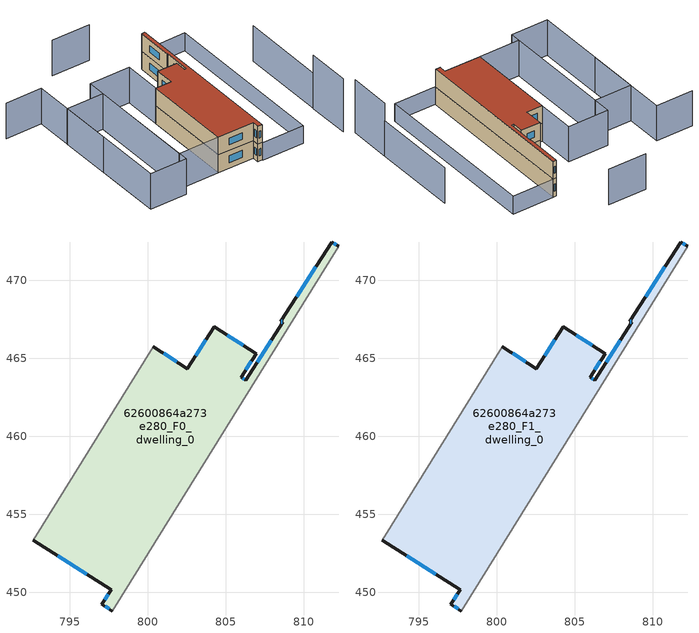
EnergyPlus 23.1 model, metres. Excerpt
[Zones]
62600864a273e280_F0_dwelling_0
 floor ground (EU_floor_Construction): 812.24,472.17 797.75,448.8 797.07,449.23 797.66,450.15 792.68,453.34 800.36,465.74 802.55,464.34 804.26,467.01 806.95,465.28 805.99,463.78 806.28,463.6 808.65,467.3 808.54,467.37 811.8,472.44 z0
 wall outside (EU_wall_Construction): 812.24,472.17 811.8,472.44 808.54,467.37 808.65,467.3 806.28,463.6 805.99,463.78 806.95,465.28 804.26,467.01 802.55,464.34 800.36,465.74 / 792.68,453.34 797.66,450.15 797.07,449.23 797.75,448.8 z0:3
 wall adiabatic (EU_wall_Construction): 797.75,448.8 812.24,472.17 / 800.36,465.74 792.68,453.34 z0:3
 window (EU_Window_Construction): 807.91,466.14 807.02,464.75 / 808.57,467.34 808.62,467.32 / 810.78,470.86 809.56,468.95 / 812.1,472.25 811.93,472.36 / 797.28,449.09 797.54,448.93 / 797.48,449.86 797.26,449.51 / 794.23,452.35 796.11,451.14 / 801.87,464.77 801.05,465.3 / 803.73,466.18 803.08,465.17 / 806.12,465.82 805.1,466.47 / 806.29,464.25 806.66,464.81 / 806.19,463.66 806.08,463.72 z0.93:2.07
62600864a273e280_F1_dwelling_0
 floor to 62600864a273e280_F0_dwelling_0 (EU_floor_Construction): 812.24,472.17 797.75,448.8 797.07,449.23 797.66,450.15 792.68,453.34 800.36,465.74 802.55,464.34 804.26,467.01 806.95,465.28 805.99,463.78 806.28,463.6 808.65,467.3 808.54,467.37 811.8,472.44 z3
 wall outside (EU_wall_Construction): 812.24,472.17 811.8,472.44 808.54,467.37 808.65,467.3 806.28,463.6 805.99,463.78 806.95,465.28 804.26,467.01 802.55,464.34 800.36,465.74 / 792.68,453.34 797.66,450.15 797.07,449.23 797.75,448.8 z3:6
 wall adiabatic (EU_wall_Construction): 797.75,448.8 812.24,472.17 / 800.36,465.74 792.68,453.34 z3:6
 window (EU_Window_Construction): 807.91,466.14 807.02,464.75 / 808.57,467.34 808.62,467.32 / 810.78,470.86 809.56,468.95 / 812.1,472.25 811.93,472.36 / 797.28,449.09 797.54,448.93 / 797.48,449.86 797.26,449.51 / 794.23,452.35 796.11,451.14 / 801.87,464.77 801.05,465.3 / 803.73,466.18 803.08,465.17 / 806.12,465.82 805.1,466.47 / 806.29,464.25 806.66,464.81 / 806.19,463.66 806.08,463.72 z3.93:5.07
 roof outside (EU_roof_Construction): 797.75,448.8 812.24,472.17 811.8,472.44 808.54,467.37 808.65,467.3 806.28,463.6 805.99,463.78 806.95,465.28 804.26,467.01 802.55,464.34 800.36,465.74 792.68,453.34 797.66,450.15 797.07,449.23 z6
shading: 808.17,440.97 811.84,446.89 z0:9; 811.86,446.88 819.26,458.8 / 789.23,483.63 794.41,480.42 / 794.41,480.42 780.98,458.76 / 811.11,479.98 805.72,483.32 / 803.63,471.01 792.68,453.34 / 792.68,453.34 786.98,456.88 / 786.98,456.88 797.93,474.54 / 797.93,474.54 803.63,471.01 / 780.96,458.73 791.21,475.26 / 791.21,475.26 796.39,472.05 / 796.39,472.05 786.14,455.52 / 786.14,455.52 780.96,458.73 z0:6; 797.7,448.71 812.25,472.18 / 812.25,472.18 818.12,468.54 / 818.12,468.54 803.56,445.07 / 803.56,445.07 797.7,448.71 z0:3
[Building]
EU S2 Campaign: North Axis=0; Terrain=City; Solar Distribution=FullExterior
[Site:Location]
Montreal-Trudeau.Intl.AP: Latitude=45.4667; Longitude=-73.75; Time Zone=-5; Elevation=36
[SizingPeriod:WeatherFileDays]
AnnualSizingPeriod: Begin Month=1; Begin Day of Month=1; End Month=12; End Day of Month=31; Day of Week for Start Day=Monday; Use Weather File Daylight Saving Period=No; Use Weather File Rain and Snow Indicators=No
[MATERIAL]
EU_InternalMass_Material: Roughness=MediumRough; Thickness=0.1; Conductivity=1; Density=1800; Specific Heat=900; Thermal Absorptance=0.9; Solar Absorptance=0.7; Visible Absorptance=0.7
[MATERIAL:NOMASS] Roughness=MediumRough; Thermal Absorptance=0.9; Solar Absorptance=0.7; Visible Absorptance=0.7
Name | Thermal Resistance
EU_wall_NoMass; EU_floor_NoMass | 1.51479
EU_roof_NoMass | 2.84114
[WINDOWMATERIAL:SIMPLEGLAZINGSYSTEM]
EU_Window_SimpleGlazing: UFactor=3.53504; Solar Heat Gain Coefficient=0.8; Visible Transmittance=0.8
[CONSTRUCTION]
EU_wall_Construction: EU_wall_NoMass
EU_roof_Construction: EU_roof_NoMass
EU_floor_Construction: EU_floor_NoMass
EU_Window_Construction: EU_Window_SimpleGlazing
EU_InternalMass_Construction: EU_InternalMass_Material
[ZONE] Type=1; Multiplier=1; Ceiling Height=autocalculate; Floor Area=autocalculate; Part of Total Floor Area=Yes
Name | Volume
62600864a273e280_F0_dwelling_0 | 347.306
62600864a273e280_F1_dwelling_0 | 347.309
[INTERNALMASS] Construction=EU_InternalMass_Construction; Surface Area=115.769
Name | Zone or ZoneList
62600864a273e280_F0_dwelling_0_EU_InternalMass | 62600864a273e280_F0_dwelling_0
62600864a273e280_F1_dwelling_0_EU_InternalMass | 62600864a273e280_F1_dwelling_0
[OTHEREQUIPMENT] Fuel Type=Electricity; Design Level Calculation Method=Watts/Area; Power per Zone Floor Area=1; Fraction Latent=0; Fraction Radiant=0; Fraction Lost=0; Carbon Dioxide Generation Rate=0; EndUse Subcategory=EU_Step8_InternalGains
Name | Zone or ZoneList or Space or SpaceList | Schedule
EU_Step8_InternalGain_62600864a273e280_F0_dwelling_0_f000 | 62600864a273e280_F0_dwelling_0 | EU_Step8_GainSchedule_62600864a273e280_F0_dwelling_0_f000
EU_Step8_InternalGain_62600864a273e280_F1_dwelling_0_f000 | 62600864a273e280_F1_dwelling_0 | EU_Step8_GainSchedule_62600864a273e280_F1_dwelling_0_f000
[ZONEVENTILATION:DESIGNFLOWRATE] Schedule=EU_AlwaysOn; Design Flow Rate Calculation Method=AirChanges/Hour; Air Changes per Hour=0.775154; Ventilation Type=Natural; Fan Pressure Rise=0; Fan Total Efficiency=1; Constant Term Coefficient=1; Temperature Term Coefficient=0; Velocity Term Coefficient=0; Velocity Squared Term Coefficient=0; Minimum Indoor Temperature=-100; Maximum Indoor Temperature=100; Delta Temperature=-100; Minimum Outdoor Temperature=-100; Maximum Outdoor Temperature=100; Maximum Wind Speed=40
Name | Zone or ZoneList or Space or SpaceList
EU_ConstantAir_62600864a273e280_F0_dwelling_0 | 62600864a273e280_F0_dwelling_0
EU_ConstantAir_62600864a273e280_F1_dwelling_0 | 62600864a273e280_F1_dwelling_0
[HVACTEMPLATE:THERMOSTAT] Constant Heating Setpoint=20; Constant Cooling Setpoint=50
EU_HeatOnly_62600864a273e280_F0_dwelling_0; EU_HeatOnly_62600864a273e280_F1_dwelling_0
[HVACTEMPLATE:ZONE:IDEALLOADSAIRSYSTEM] System Availability Schedule=EU_AlwaysOn; Maximum Heating Supply Air Temperature=50; Minimum Cooling Supply Air Temperature=13; Maximum Heating Supply Air Humidity Ratio=0.0156; Minimum Cooling Supply Air Humidity Ratio=0.0077; Heating Limit=NoLimit; Cooling Limit=NoLimit; Heating Availability Schedule=EU_AlwaysOn; Cooling Availability Schedule=EU_CoolingOff; Dehumidification Control Type=ConstantSensibleHeatRatio; Cooling Sensible Heat Ratio=0.7; Dehumidification Setpoint=60; Humidification Control Type=None; Humidification Setpoint=30; Outdoor Air Method=None; Outdoor Air Flow Rate per Person=0.00944; Outdoor Air Flow Rate per Zone Floor Area=0; Outdoor Air Flow Rate per Zone=0; Demand Controlled Ventilation Type=None; Outdoor Air Economizer Type=NoEconomizer; Heat Recovery Type=None; Sensible Heat Recovery Effectiveness=0.7; Latent Heat Recovery Effectiveness=0.65
Name | Template Thermostat
62600864a273e280_F0_dwelling_0 | EU_HeatOnly_62600864a273e280_F0_dwelling_0
62600864a273e280_F1_dwelling_0 | EU_HeatOnly_62600864a273e280_F1_dwelling_0
[SIZING:ZONE] Zone Cooling Design Supply Air Temperature Input Method=SupplyAirTemperature; Zone Cooling Design Supply Air Temperature=13; Zone Heating Design Supply Air Temperature Input Method=SupplyAirTemperature; Zone Heating Design Supply Air Temperature=50; Zone Cooling Design Supply Air Humidity Ratio=0.008; Zone Heating Design Supply Air Humidity Ratio=0.008; Cooling Design Air Flow Method=DesignDay; Cooling Design Air Flow Rate=0; Cooling Minimum Air Flow per Zone Floor Area=0.000762; Cooling Minimum Air Flow=0; Cooling Minimum Air Flow Fraction=0.2; Heating Design Air Flow Method=DesignDay; Heating Design Air Flow Rate=0; Heating Maximum Air Flow per Zone Floor Area=0.002032; Heating Maximum Air Flow=0.141576; Heating Maximum Air Flow Fraction=0.3; Account for Dedicated Outdoor Air System=No; Dedicated Outdoor Air System Control Strategy=NeutralSupplyAir; Dedicated Outdoor Air Low Setpoint Temperature for Design=autosize; Dedicated Outdoor Air High Setpoint Temperature for Design=autosize; Zone Load Sizing Method=Sensible Load Only No Latent Load; Zone Latent Cooling Design Supply Air Humidity Ratio Input Method=HumidityRatioDifference; Zone Cooling Design Supply Air Humidity Ratio Difference=0.005; Zone Latent Heating Design Supply Air Humidity Ratio Input Method=HumidityRatioDifference; Zone Humidification Design Supply Air Humidity Ratio Difference=0.005
62600864a273e280_F0_dwelling_0; 62600864a273e280_F1_dwelling_0
[SCHEDULE:CONSTANT]
Name | Hourly Value
EU_AlwaysOn | 1
EU_CoolingOff | 0
[SCHEDULE:FILE] Column Number=1; Rows to Skip at Top=0; Number of Hours of Data=8760; Column Separator=Comma; Interpolate to Timestep=No; Minutes per Item=60; Adjust Schedule for Daylight Savings=Yes
Name | File
EU_Step8_GainSchedule_62600864a273e280_F0_dwelling_0_f000 | ../../schedules/62600864a273e280/62600864a273e280_F0_dwelling_0_f000_gain.csv
EU_Step8_GainSchedule_62600864a273e280_F1_dwelling_0_f000 | ../../schedules/62600864a273e280/62600864a273e280_F1_dwelling_0_f000_gain.csv
